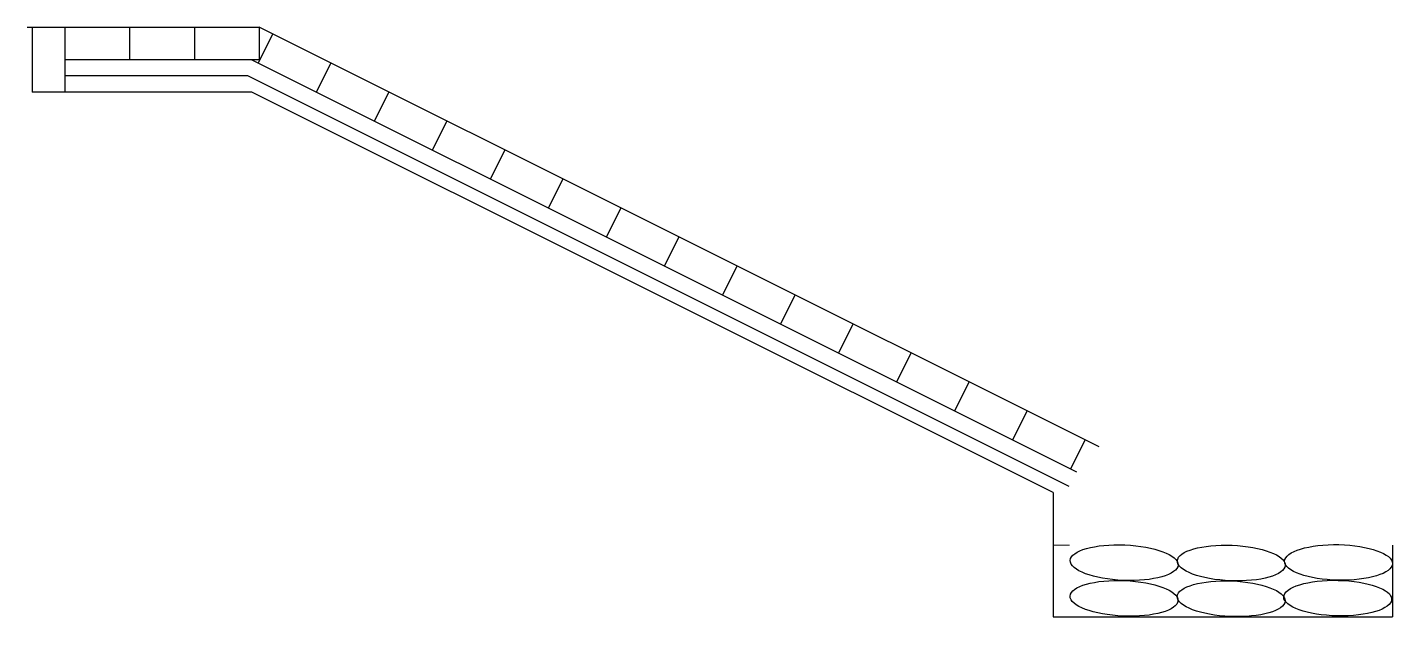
# Model space of a CAD drawing. Header units: inches. Extents: x 64995 to 402236, y -100918 to 204355.
# Drawn here: x 164464 to 165306, y 41360 to 41725 of the extents above; entities that cross this region are included whole.
import ezdxf

# ---------------------------------------------------------------- set-up
doc = ezdxf.new("R2010")
doc.units = ezdxf.units.IN
doc.header["$LTSCALE"] = 7
doc.header["$MEASUREMENT"] = 0
doc.layers.add('Cross Section Labels', color=7, linetype='Continuous', lineweight=9)

msp = doc.modelspace()

# ---------------------------------------------------------------- linework, layer by layer
at = {"color": 0, "linetype": 'Continuous', "lineweight": -3, "ltscale": 0.5}
for p, q in [((164463.72711, 41724.5503), (164606.76988, 41724.5503)), ((164466.76988, 41724.5503), (164466.76988, 41684.5503)), ((164486.76988, 41724.5503), (164486.76988, 41684.5503)), ((164526.76988, 41724.5503), (164526.76988, 41704.5503)), ((164566.76988, 41724.5503), (164566.76988, 41704.5503)), ((164606.16831, 41702.49041), (164615.11258, 41720.37895)), ((165124.53862, 41465.66593), (164606.76988, 41724.5503)), ((164606.76988, 41724.5503), (164606.76988, 41704.5503)), ((164606.76988, 41704.5503), (164486.76988, 41704.5503)), ((165110.89561, 41450.12676), (164602.04852, 41704.5503)), ((164641.94539, 41684.60186), (164650.88967, 41702.49041)), ((164599.68784, 41694.5503), (164486.76988, 41694.5503)), ((165106.21853, 41441.28495), (164599.68784, 41694.5503)), ((164602.06831, 41684.5503), (164466.76988, 41684.5503)), ((165096.21853, 41437.47519), (164602.06831, 41684.5503)), ((164677.72248, 41666.71332), (164686.66675, 41684.60186)), ((164713.49957, 41648.82477), (164722.44384, 41666.71332)), ((164749.27666, 41630.93623), (164758.22093, 41648.82477)), ((164785.05374, 41613.04769), (164793.99802, 41630.93623)), ((164820.83083, 41595.15914), (164829.7751, 41613.04769)), ((164856.60792, 41577.2706), (164865.55219, 41595.15914)), ((164892.38501, 41559.38206), (164901.32928, 41577.2706)), ((164928.16209, 41541.49351), (164937.10637, 41559.38206)), ((164963.93918, 41523.60497), (164972.88345, 41541.49351)), ((164999.71627, 41505.71642), (165008.66054, 41523.60497)), ((165035.49336, 41487.82788), (165044.43763, 41505.71642)), ((165071.27045, 41469.93934), (165080.21472, 41487.82788)), ((165107.04753, 41452.05079), (165115.9918, 41469.93934)), ((165305.45884, 41405.07051), (165305.45884, 41360.80029)), ((165096.21853, 41360.80029), (165305.45884, 41360.80029))]:
    msp.add_line(p, q, dxfattribs=at)
at = {"color": 0, "lineweight": -3, "ltscale": 0.5}
msp.add_line((165096.21853, 41437.47519), (165096.21853, 41360.80029), dxfattribs=at)
at = {"color": 0, "linetype": 'Continuous', "lineweight": -3, "ltscale": 0.5}
for centre, major_axis in [((165140.02376, 41394.28258), (33.24721, -1.36831)), ((165206.11375, 41394.05915), (33.24721, -1.36831)), ((165272.22916, 41394.42564), (-33.26735, 0.72971)), ((165139.97244, 41372.27382), (33.24721, -1.36831)), ((165206.06243, 41372.05039), (33.24721, -1.36831)), ((165271.72871, 41372.41688), (-33.26735, 0.72971))]:
    msp.add_ellipse(centre, major_axis=major_axis, ratio=0.329715771, dxfattribs=at)
at = {"layer": 'Cross Section Labels'}
msp.add_line((165106.41635, 41405.12676), (165096.21853, 41405.12676), dxfattribs=at)

doc.saveas('drawing.dxf')
